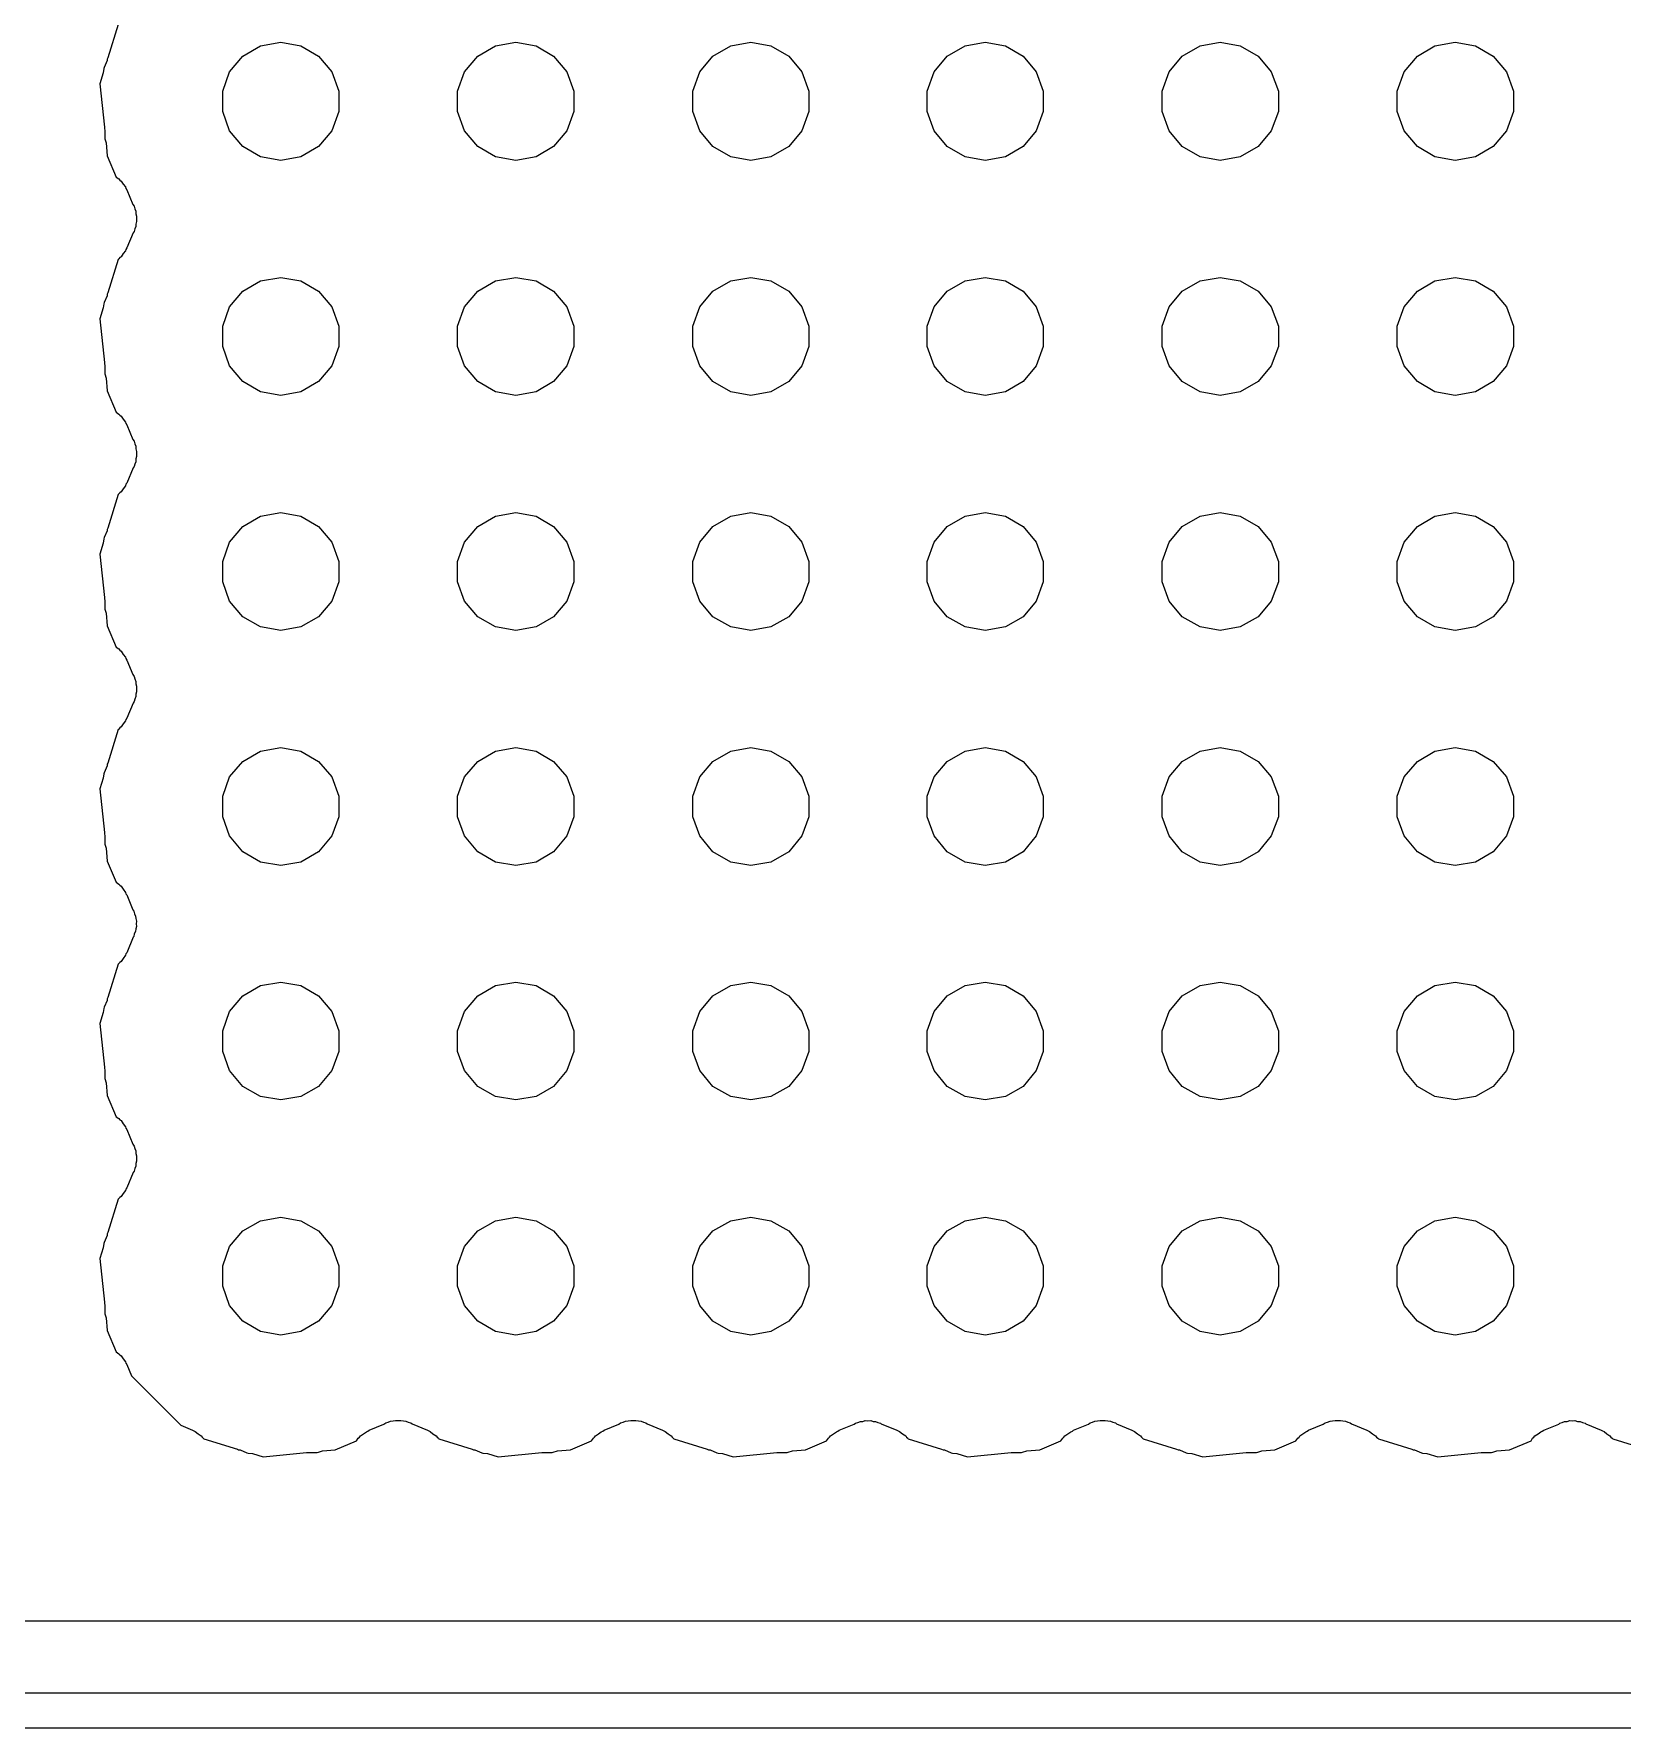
# Model space of a CAD drawing. Extents: x 125.9 to 155.7, y -114.6 to -82.3.
# Drawn here: x 141.72 to 148.49, y -114.63 to -107.42 of the extents above; entities that cross this region are included whole.
import ezdxf

# ---------------------------------------------------------------- set-up
doc = ezdxf.new("R2010")
doc.units = 0
doc.header["$MEASUREMENT"] = 0
doc.layers.add('BLACK', color=7, linetype='CONTINUOUS')

msp = doc.modelspace()

# ---------------------------------------------------------------- linework, layer by layer
at = {"layer": 'Black'}
for p, q in [((142.083, -107.376), (142.04, -107.518)), ((142.69, -107.468), (142.776, -107.452)), ((142.776, -107.452), (142.862, -107.468)), ((143.691, -107.468), (143.777, -107.452)), ((143.777, -107.452), (143.863, -107.468)), ((144.692, -107.468), (144.777, -107.452)), ((144.777, -107.452), (144.863, -107.468)), ((145.69, -107.468), (145.776, -107.452)), ((145.776, -107.452), (145.862, -107.468)), ((146.691, -107.468), (146.776, -107.452)), ((146.776, -107.452), (146.862, -107.468)), ((147.691, -107.468), (147.777, -107.452)), ((147.777, -107.452), (147.863, -107.468)), ((142.036, -107.53), (142.024, -107.559)), ((142.037, -107.524), (142.036, -107.53)), ((142.04, -107.518), (142.037, -107.524)), ((142.558, -107.578), (142.615, -107.511)), ((142.615, -107.511), (142.69, -107.468)), ((142.862, -107.468), (142.937, -107.511)), ((142.937, -107.511), (142.993, -107.578)), ((143.559, -107.578), (143.615, -107.511)), ((143.615, -107.511), (143.691, -107.468)), ((143.863, -107.468), (143.938, -107.511)), ((143.938, -107.511), (143.994, -107.578)), ((144.56, -107.578), (144.616, -107.511)), ((144.616, -107.511), (144.692, -107.468)), ((144.863, -107.468), (144.939, -107.511)), ((144.939, -107.511), (144.995, -107.578)), ((145.558, -107.578), (145.614, -107.511)), ((145.614, -107.511), (145.69, -107.468)), ((145.862, -107.468), (145.937, -107.511)), ((145.937, -107.511), (145.993, -107.578)), ((146.559, -107.578), (146.615, -107.511)), ((146.615, -107.511), (146.691, -107.468)), ((146.862, -107.468), (146.938, -107.511)), ((146.938, -107.511), (146.994, -107.578)), ((147.56, -107.578), (147.616, -107.511)), ((147.616, -107.511), (147.691, -107.468)), ((147.863, -107.468), (147.939, -107.511)), ((147.939, -107.511), (147.995, -107.578)), ((142.02, -107.583), (142.006, -107.629)), ((142.023, -107.564), (142.02, -107.583)), ((142.024, -107.559), (142.023, -107.564)), ((142.529, -107.66), (142.558, -107.578)), ((142.993, -107.578), (143.023, -107.66)), ((143.529, -107.66), (143.559, -107.578)), ((143.994, -107.578), (144.024, -107.66)), ((144.53, -107.66), (144.56, -107.578)), ((144.995, -107.578), (145.025, -107.66)), ((145.528, -107.66), (145.558, -107.578)), ((145.993, -107.578), (146.023, -107.66)), ((146.529, -107.66), (146.559, -107.578)), ((146.994, -107.578), (147.024, -107.66)), ((147.53, -107.66), (147.56, -107.578)), ((147.995, -107.578), (148.025, -107.66)), ((142.006, -107.629), (142.025, -107.814)), ((142.529, -107.747), (142.529, -107.66)), ((143.023, -107.66), (143.023, -107.747)), ((143.529, -107.747), (143.529, -107.66)), ((144.024, -107.66), (144.024, -107.747)), ((144.53, -107.747), (144.53, -107.66)), ((145.025, -107.66), (145.025, -107.747)), ((145.528, -107.747), (145.528, -107.66)), ((146.023, -107.66), (146.023, -107.747)), ((146.529, -107.747), (146.529, -107.66)), ((147.024, -107.66), (147.024, -107.747)), ((147.53, -107.747), (147.53, -107.66)), ((148.025, -107.66), (148.025, -107.747)), ((142.558, -107.829), (142.529, -107.747)), ((143.023, -107.747), (142.993, -107.829)), ((143.559, -107.829), (143.529, -107.747)), ((144.024, -107.747), (143.994, -107.829)), ((144.56, -107.829), (144.53, -107.747)), ((145.025, -107.747), (144.995, -107.829)), ((145.558, -107.829), (145.528, -107.747)), ((146.023, -107.747), (145.993, -107.829)), ((146.559, -107.829), (146.529, -107.747)), ((147.024, -107.747), (146.994, -107.829)), ((147.56, -107.829), (147.53, -107.747)), ((148.025, -107.747), (147.995, -107.829)), ((142.025, -107.814), (142.025, -107.82)), ((142.025, -107.82), (142.026, -107.827)), ((142.026, -107.827), (142.026, -107.858)), ((142.026, -107.858), (142.027, -107.863)), ((142.027, -107.863), (142.032, -107.881)), ((142.032, -107.881), (142.037, -107.936)), ((142.615, -107.896), (142.558, -107.829)), ((142.69, -107.94), (142.615, -107.896)), ((142.937, -107.896), (142.862, -107.94)), ((142.993, -107.829), (142.937, -107.896)), ((143.615, -107.896), (143.559, -107.829)), ((143.691, -107.94), (143.615, -107.896)), ((143.938, -107.896), (143.863, -107.94)), ((143.994, -107.829), (143.938, -107.896)), ((144.616, -107.896), (144.56, -107.829)), ((144.692, -107.94), (144.616, -107.896)), ((144.939, -107.896), (144.863, -107.94)), ((144.995, -107.829), (144.939, -107.896)), ((145.614, -107.896), (145.558, -107.829)), ((145.69, -107.94), (145.614, -107.896)), ((145.937, -107.896), (145.862, -107.94)), ((145.993, -107.829), (145.937, -107.896)), ((146.615, -107.896), (146.559, -107.829)), ((146.691, -107.94), (146.615, -107.896)), ((146.938, -107.896), (146.862, -107.94)), ((146.994, -107.829), (146.938, -107.896)), ((147.616, -107.896), (147.56, -107.829)), ((147.691, -107.94), (147.616, -107.896)), ((147.939, -107.896), (147.863, -107.94)), ((147.995, -107.829), (147.939, -107.896)), ((142.037, -107.936), (142.075, -108.026)), ((142.776, -107.955), (142.69, -107.94)), ((142.862, -107.94), (142.776, -107.955)), ((143.777, -107.955), (143.691, -107.94)), ((143.863, -107.94), (143.777, -107.955)), ((144.777, -107.955), (144.692, -107.94)), ((144.863, -107.94), (144.777, -107.955)), ((145.776, -107.955), (145.69, -107.94)), ((145.862, -107.94), (145.776, -107.955)), ((146.776, -107.955), (146.691, -107.94)), ((146.862, -107.94), (146.776, -107.955)), ((147.777, -107.955), (147.691, -107.94)), ((147.863, -107.94), (147.777, -107.955)), ((142.075, -108.026), (142.087, -108.034)), ((142.087, -108.034), (142.091, -108.039)), ((142.091, -108.039), (142.096, -108.043)), ((142.096, -108.043), (142.105, -108.056)), ((142.105, -108.056), (142.114, -108.068)), ((142.114, -108.068), (142.116, -108.075)), ((142.116, -108.075), (142.12, -108.08)), ((142.12, -108.08), (142.146, -108.143)), ((142.146, -108.143), (142.151, -108.15)), ((142.151, -108.15), (142.154, -108.161)), ((142.154, -108.161), (142.158, -108.171)), ((142.158, -108.171), (142.159, -108.182)), ((142.159, -108.182), (142.162, -108.193)), ((142.151, -108.258), (142.147, -108.263)), ((142.154, -108.247), (142.151, -108.258)), ((142.158, -108.237), (142.154, -108.247)), ((142.159, -108.226), (142.158, -108.237)), ((142.162, -108.215), (142.159, -108.226)), ((142.162, -108.193), (142.161, -108.204)), ((142.161, -108.204), (142.162, -108.215)), ((142.12, -108.328), (142.116, -108.334)), ((142.147, -108.263), (142.12, -108.328)), ((142.083, -108.377), (142.04, -108.519)), ((142.087, -108.374), (142.083, -108.377)), ((142.091, -108.369), (142.087, -108.374)), ((142.096, -108.365), (142.091, -108.369)), ((142.105, -108.352), (142.096, -108.365)), ((142.114, -108.34), (142.105, -108.352)), ((142.116, -108.334), (142.114, -108.34)), ((142.615, -108.512), (142.69, -108.468)), ((142.69, -108.468), (142.776, -108.453)), ((142.776, -108.453), (142.862, -108.468)), ((142.862, -108.468), (142.937, -108.512)), ((143.615, -108.512), (143.691, -108.468)), ((143.691, -108.468), (143.777, -108.453)), ((143.777, -108.453), (143.863, -108.468)), ((143.863, -108.468), (143.938, -108.512)), ((144.616, -108.512), (144.692, -108.468)), ((144.692, -108.468), (144.777, -108.453)), ((144.777, -108.453), (144.863, -108.468)), ((144.863, -108.468), (144.939, -108.512)), ((145.614, -108.512), (145.69, -108.468)), ((145.69, -108.468), (145.776, -108.453)), ((145.776, -108.453), (145.862, -108.468)), ((145.862, -108.468), (145.937, -108.512)), ((146.615, -108.512), (146.691, -108.468)), ((146.691, -108.468), (146.776, -108.453)), ((146.776, -108.453), (146.862, -108.468)), ((146.862, -108.468), (146.938, -108.512)), ((147.616, -108.512), (147.691, -108.468)), ((147.691, -108.468), (147.777, -108.453)), ((147.777, -108.453), (147.863, -108.468)), ((147.863, -108.468), (147.939, -108.512)), ((142.036, -108.531), (142.024, -108.56)), ((142.037, -108.525), (142.036, -108.531)), ((142.04, -108.519), (142.037, -108.525)), ((142.558, -108.579), (142.615, -108.512)), ((142.937, -108.512), (142.993, -108.579)), ((143.559, -108.579), (143.615, -108.512)), ((143.938, -108.512), (143.994, -108.579)), ((144.56, -108.579), (144.616, -108.512)), ((144.939, -108.512), (144.995, -108.579)), ((145.558, -108.579), (145.614, -108.512)), ((145.937, -108.512), (145.993, -108.579)), ((146.559, -108.579), (146.615, -108.512)), ((146.938, -108.512), (146.994, -108.579)), ((147.56, -108.579), (147.616, -108.512)), ((147.939, -108.512), (147.995, -108.579)), ((142.02, -108.583), (142.006, -108.63)), ((142.023, -108.565), (142.02, -108.583)), ((142.024, -108.56), (142.023, -108.565)), ((142.529, -108.661), (142.558, -108.579)), ((142.993, -108.579), (143.023, -108.661)), ((143.529, -108.661), (143.559, -108.579)), ((143.994, -108.579), (144.024, -108.661)), ((144.53, -108.661), (144.56, -108.579)), ((144.995, -108.579), (145.025, -108.661)), ((145.528, -108.661), (145.558, -108.579)), ((145.993, -108.579), (146.023, -108.661)), ((146.529, -108.661), (146.559, -108.579)), ((146.994, -108.579), (147.024, -108.661)), ((147.53, -108.661), (147.56, -108.579)), ((147.995, -108.579), (148.025, -108.661)), ((142.006, -108.63), (142.025, -108.815)), ((142.529, -108.748), (142.529, -108.661)), ((143.023, -108.661), (143.023, -108.748)), ((143.529, -108.748), (143.529, -108.661)), ((144.024, -108.661), (144.024, -108.748)), ((144.53, -108.748), (144.53, -108.661)), ((145.025, -108.661), (145.025, -108.748)), ((145.528, -108.748), (145.528, -108.661)), ((146.023, -108.661), (146.023, -108.748)), ((146.529, -108.748), (146.529, -108.661)), ((147.024, -108.661), (147.024, -108.748)), ((147.53, -108.748), (147.53, -108.661)), ((148.025, -108.661), (148.025, -108.748)), ((142.558, -108.83), (142.529, -108.748)), ((143.023, -108.748), (142.993, -108.83)), ((143.559, -108.83), (143.529, -108.748)), ((144.024, -108.748), (143.994, -108.83)), ((144.56, -108.83), (144.53, -108.748)), ((145.025, -108.748), (144.995, -108.83)), ((145.558, -108.83), (145.528, -108.748)), ((146.023, -108.748), (145.993, -108.83)), ((146.559, -108.83), (146.529, -108.748)), ((147.024, -108.748), (146.994, -108.83)), ((147.56, -108.83), (147.53, -108.748)), ((148.025, -108.748), (147.995, -108.83)), ((142.025, -108.815), (142.025, -108.821)), ((142.025, -108.821), (142.026, -108.828)), ((142.026, -108.828), (142.026, -108.859)), ((142.615, -108.897), (142.558, -108.83)), ((142.993, -108.83), (142.937, -108.897)), ((143.615, -108.897), (143.559, -108.83)), ((143.994, -108.83), (143.938, -108.897)), ((144.616, -108.897), (144.56, -108.83)), ((144.995, -108.83), (144.939, -108.897)), ((145.614, -108.897), (145.558, -108.83)), ((145.993, -108.83), (145.937, -108.897)), ((146.615, -108.897), (146.559, -108.83)), ((146.994, -108.83), (146.938, -108.897)), ((147.616, -108.897), (147.56, -108.83)), ((147.995, -108.83), (147.939, -108.897)), ((142.026, -108.859), (142.027, -108.864)), ((142.027, -108.864), (142.032, -108.882)), ((142.032, -108.882), (142.037, -108.936)), ((142.69, -108.94), (142.615, -108.897)), ((142.937, -108.897), (142.862, -108.94)), ((143.691, -108.94), (143.615, -108.897)), ((143.938, -108.897), (143.863, -108.94)), ((144.692, -108.94), (144.616, -108.897)), ((144.939, -108.897), (144.863, -108.94)), ((145.69, -108.94), (145.614, -108.897)), ((145.937, -108.897), (145.862, -108.94)), ((146.691, -108.94), (146.615, -108.897)), ((146.938, -108.897), (146.862, -108.94)), ((147.691, -108.94), (147.616, -108.897)), ((147.939, -108.897), (147.863, -108.94)), ((142.037, -108.936), (142.075, -109.027)), ((142.776, -108.956), (142.69, -108.94)), ((142.862, -108.94), (142.776, -108.956)), ((143.777, -108.956), (143.691, -108.94)), ((143.863, -108.94), (143.777, -108.956)), ((144.777, -108.956), (144.692, -108.94)), ((144.863, -108.94), (144.777, -108.956)), ((145.776, -108.956), (145.69, -108.94)), ((145.862, -108.94), (145.776, -108.956)), ((146.776, -108.956), (146.691, -108.94)), ((146.862, -108.94), (146.776, -108.956)), ((147.777, -108.956), (147.691, -108.94)), ((147.863, -108.94), (147.777, -108.956)), ((142.075, -109.027), (142.087, -109.035)), ((142.087, -109.035), (142.091, -109.04)), ((142.091, -109.04), (142.096, -109.044)), ((142.096, -109.044), (142.105, -109.057)), ((142.105, -109.057), (142.114, -109.069)), ((142.114, -109.069), (142.116, -109.075)), ((142.116, -109.075), (142.12, -109.081)), ((142.12, -109.081), (142.146, -109.143)), ((142.146, -109.143), (142.151, -109.151)), ((142.151, -109.151), (142.154, -109.162)), ((142.154, -109.162), (142.158, -109.172)), ((142.158, -109.172), (142.159, -109.183)), ((142.159, -109.183), (142.162, -109.194)), ((142.162, -109.194), (142.161, -109.205)), ((142.147, -109.264), (142.12, -109.329)), ((142.151, -109.258), (142.147, -109.264)), ((142.154, -109.248), (142.151, -109.258)), ((142.158, -109.238), (142.154, -109.248)), ((142.159, -109.226), (142.158, -109.238)), ((142.162, -109.216), (142.159, -109.226)), ((142.161, -109.205), (142.162, -109.216)), ((142.114, -109.34), (142.105, -109.353)), ((142.116, -109.334), (142.114, -109.34)), ((142.12, -109.329), (142.116, -109.334)), ((142.083, -109.378), (142.04, -109.52)), ((142.087, -109.375), (142.083, -109.378)), ((142.091, -109.37), (142.087, -109.375)), ((142.096, -109.366), (142.091, -109.37)), ((142.105, -109.353), (142.096, -109.366)), ((142.615, -109.513), (142.69, -109.469)), ((142.69, -109.469), (142.776, -109.454)), ((142.776, -109.454), (142.862, -109.469)), ((142.862, -109.469), (142.937, -109.513)), ((143.615, -109.513), (143.691, -109.469)), ((143.691, -109.469), (143.777, -109.454)), ((143.777, -109.454), (143.863, -109.469)), ((143.863, -109.469), (143.938, -109.513)), ((144.616, -109.513), (144.692, -109.469)), ((144.692, -109.469), (144.777, -109.454)), ((144.777, -109.454), (144.863, -109.469)), ((144.863, -109.469), (144.939, -109.513)), ((145.614, -109.513), (145.69, -109.469)), ((145.69, -109.469), (145.776, -109.454)), ((145.776, -109.454), (145.862, -109.469)), ((145.862, -109.469), (145.937, -109.513)), ((146.615, -109.513), (146.691, -109.469)), ((146.691, -109.469), (146.776, -109.454)), ((146.776, -109.454), (146.862, -109.469)), ((146.862, -109.469), (146.938, -109.513)), ((147.616, -109.513), (147.691, -109.469)), ((147.691, -109.469), (147.777, -109.454)), ((147.777, -109.454), (147.863, -109.469)), ((147.863, -109.469), (147.939, -109.513)), ((142.036, -109.532), (142.024, -109.561)), ((142.037, -109.526), (142.036, -109.532)), ((142.04, -109.52), (142.037, -109.526)), ((142.558, -109.58), (142.615, -109.513)), ((142.937, -109.513), (142.993, -109.58)), ((143.559, -109.58), (143.615, -109.513)), ((143.938, -109.513), (143.994, -109.58)), ((144.56, -109.58), (144.616, -109.513)), ((144.939, -109.513), (144.995, -109.58)), ((145.558, -109.58), (145.614, -109.513)), ((145.937, -109.513), (145.993, -109.58)), ((146.559, -109.58), (146.615, -109.513)), ((146.938, -109.513), (146.994, -109.58)), ((147.56, -109.58), (147.616, -109.513)), ((147.939, -109.513), (147.995, -109.58)), ((142.02, -109.584), (142.006, -109.631)), ((142.023, -109.566), (142.02, -109.584)), ((142.024, -109.561), (142.023, -109.566)), ((142.529, -109.662), (142.558, -109.58)), ((142.993, -109.58), (143.023, -109.662)), ((143.529, -109.662), (143.559, -109.58)), ((143.994, -109.58), (144.024, -109.662)), ((144.53, -109.662), (144.56, -109.58)), ((144.995, -109.58), (145.025, -109.662)), ((145.528, -109.662), (145.558, -109.58)), ((145.993, -109.58), (146.023, -109.662)), ((146.529, -109.662), (146.559, -109.58)), ((146.994, -109.58), (147.024, -109.662)), ((147.53, -109.662), (147.56, -109.58)), ((147.995, -109.58), (148.025, -109.662)), ((142.006, -109.631), (142.025, -109.816)), ((142.529, -109.749), (142.529, -109.662)), ((143.023, -109.662), (143.023, -109.749)), ((143.529, -109.749), (143.529, -109.662)), ((144.024, -109.662), (144.024, -109.749)), ((144.53, -109.749), (144.53, -109.662)), ((145.025, -109.662), (145.025, -109.749)), ((145.528, -109.749), (145.528, -109.662)), ((146.023, -109.662), (146.023, -109.749)), ((146.529, -109.749), (146.529, -109.662)), ((147.024, -109.662), (147.024, -109.749)), ((147.53, -109.749), (147.53, -109.662)), ((148.025, -109.662), (148.025, -109.749)), ((142.558, -109.831), (142.529, -109.749)), ((143.023, -109.749), (142.993, -109.831)), ((143.559, -109.831), (143.529, -109.749)), ((144.024, -109.749), (143.994, -109.831)), ((144.56, -109.831), (144.53, -109.749)), ((145.025, -109.749), (144.995, -109.831)), ((145.558, -109.831), (145.528, -109.749)), ((146.023, -109.749), (145.993, -109.831)), ((146.559, -109.831), (146.529, -109.749)), ((147.024, -109.749), (146.994, -109.831)), ((147.56, -109.831), (147.53, -109.749)), ((148.025, -109.749), (147.995, -109.831)), ((142.025, -109.816), (142.025, -109.822)), ((142.025, -109.822), (142.026, -109.828)), ((142.026, -109.828), (142.026, -109.86)), ((142.615, -109.898), (142.558, -109.831)), ((142.993, -109.831), (142.937, -109.898)), ((143.615, -109.898), (143.559, -109.831)), ((143.994, -109.831), (143.938, -109.898)), ((144.616, -109.898), (144.56, -109.831)), ((144.995, -109.831), (144.939, -109.898)), ((145.614, -109.898), (145.558, -109.831)), ((145.993, -109.831), (145.937, -109.898)), ((146.615, -109.898), (146.559, -109.831)), ((146.994, -109.831), (146.938, -109.898)), ((147.616, -109.898), (147.56, -109.831)), ((147.995, -109.831), (147.939, -109.898)), ((142.026, -109.86), (142.027, -109.865)), ((142.027, -109.865), (142.032, -109.883)), ((142.032, -109.883), (142.037, -109.937)), ((142.69, -109.941), (142.615, -109.898)), ((142.937, -109.898), (142.862, -109.941)), ((143.691, -109.941), (143.615, -109.898)), ((143.938, -109.898), (143.863, -109.941)), ((144.692, -109.941), (144.616, -109.898)), ((144.939, -109.898), (144.863, -109.941)), ((145.69, -109.941), (145.614, -109.898)), ((145.937, -109.898), (145.862, -109.941)), ((146.691, -109.941), (146.615, -109.898)), ((146.938, -109.898), (146.862, -109.941)), ((147.691, -109.941), (147.616, -109.898)), ((147.939, -109.898), (147.863, -109.941)), ((142.037, -109.937), (142.075, -110.028)), ((142.776, -109.956), (142.69, -109.941)), ((142.862, -109.941), (142.776, -109.956)), ((143.777, -109.956), (143.691, -109.941)), ((143.863, -109.941), (143.777, -109.956)), ((144.777, -109.956), (144.692, -109.941)), ((144.863, -109.941), (144.777, -109.956)), ((145.776, -109.956), (145.69, -109.941)), ((145.862, -109.941), (145.776, -109.956)), ((146.776, -109.956), (146.691, -109.941)), ((146.862, -109.941), (146.776, -109.956)), ((147.777, -109.956), (147.691, -109.941)), ((147.863, -109.941), (147.777, -109.956)), ((142.075, -110.028), (142.087, -110.035)), ((142.087, -110.035), (142.091, -110.04)), ((142.091, -110.04), (142.096, -110.044)), ((142.096, -110.044), (142.105, -110.058)), ((142.105, -110.058), (142.114, -110.07)), ((142.114, -110.07), (142.116, -110.076)), ((142.116, -110.076), (142.12, -110.082)), ((142.12, -110.082), (142.146, -110.144)), ((142.146, -110.144), (142.151, -110.152)), ((142.151, -110.152), (142.154, -110.162)), ((142.154, -110.162), (142.158, -110.173)), ((142.158, -110.173), (142.159, -110.184)), ((142.159, -110.184), (142.162, -110.194)), ((142.162, -110.194), (142.161, -110.205)), ((142.161, -110.205), (142.162, -110.217)), ((142.147, -110.265), (142.12, -110.33)), ((142.151, -110.259), (142.147, -110.265)), ((142.154, -110.248), (142.151, -110.259)), ((142.158, -110.238), (142.154, -110.248)), ((142.159, -110.227), (142.158, -110.238)), ((142.162, -110.217), (142.159, -110.227)), ((142.114, -110.341), (142.105, -110.354)), ((142.116, -110.335), (142.114, -110.341)), ((142.12, -110.33), (142.116, -110.335)), ((142.083, -110.378), (142.04, -110.521)), ((142.087, -110.376), (142.083, -110.378)), ((142.091, -110.371), (142.087, -110.376)), ((142.096, -110.367), (142.091, -110.371)), ((142.105, -110.354), (142.096, -110.367)), ((142.615, -110.514), (142.69, -110.47)), ((142.69, -110.47), (142.776, -110.455)), ((142.776, -110.455), (142.862, -110.47)), ((142.862, -110.47), (142.937, -110.514)), ((143.615, -110.514), (143.691, -110.47)), ((143.691, -110.47), (143.777, -110.455)), ((143.777, -110.455), (143.863, -110.47)), ((143.863, -110.47), (143.938, -110.514)), ((144.616, -110.514), (144.692, -110.47)), ((144.692, -110.47), (144.777, -110.455)), ((144.777, -110.455), (144.863, -110.47)), ((144.863, -110.47), (144.939, -110.514)), ((145.614, -110.514), (145.69, -110.47)), ((145.69, -110.47), (145.776, -110.455)), ((145.776, -110.455), (145.862, -110.47)), ((145.862, -110.47), (145.937, -110.514)), ((146.615, -110.514), (146.691, -110.47)), ((146.691, -110.47), (146.776, -110.455)), ((146.776, -110.455), (146.862, -110.47)), ((146.862, -110.47), (146.938, -110.514)), ((147.616, -110.514), (147.691, -110.47)), ((147.691, -110.47), (147.777, -110.455)), ((147.777, -110.455), (147.863, -110.47)), ((147.863, -110.47), (147.939, -110.514)), ((142.023, -110.567), (142.02, -110.585)), ((142.024, -110.562), (142.023, -110.567)), ((142.036, -110.533), (142.024, -110.562)), ((142.037, -110.526), (142.036, -110.533)), ((142.04, -110.521), (142.037, -110.526)), ((142.558, -110.58), (142.615, -110.514)), ((142.937, -110.514), (142.993, -110.58)), ((143.559, -110.58), (143.615, -110.514)), ((143.938, -110.514), (143.994, -110.58)), ((144.56, -110.58), (144.616, -110.514)), ((144.939, -110.514), (144.995, -110.58)), ((145.558, -110.58), (145.614, -110.514)), ((145.937, -110.514), (145.993, -110.58)), ((146.559, -110.58), (146.615, -110.514)), ((146.938, -110.514), (146.994, -110.58)), ((147.56, -110.58), (147.616, -110.514)), ((147.939, -110.514), (147.995, -110.58)), ((142.02, -110.585), (142.006, -110.631)), ((142.006, -110.631), (142.025, -110.816)), ((142.529, -110.662), (142.558, -110.58)), ((142.993, -110.58), (143.023, -110.662)), ((143.529, -110.662), (143.559, -110.58)), ((143.994, -110.58), (144.024, -110.662)), ((144.53, -110.662), (144.56, -110.58)), ((144.995, -110.58), (145.025, -110.662)), ((145.528, -110.662), (145.558, -110.58)), ((145.993, -110.58), (146.023, -110.662)), ((146.529, -110.662), (146.559, -110.58)), ((146.994, -110.58), (147.024, -110.662)), ((147.53, -110.662), (147.56, -110.58)), ((147.995, -110.58), (148.025, -110.662)), ((142.529, -110.75), (142.529, -110.662)), ((143.023, -110.662), (143.023, -110.75)), ((143.529, -110.75), (143.529, -110.662)), ((144.024, -110.662), (144.024, -110.75)), ((144.53, -110.75), (144.53, -110.662)), ((145.025, -110.662), (145.025, -110.75)), ((145.528, -110.75), (145.528, -110.662)), ((146.023, -110.662), (146.023, -110.75)), ((146.529, -110.75), (146.529, -110.662)), ((147.024, -110.662), (147.024, -110.75)), ((147.53, -110.75), (147.53, -110.662)), ((148.025, -110.662), (148.025, -110.75)), ((142.558, -110.831), (142.529, -110.75)), ((143.023, -110.75), (142.993, -110.831)), ((143.559, -110.831), (143.529, -110.75)), ((144.024, -110.75), (143.994, -110.831)), ((144.56, -110.831), (144.53, -110.75)), ((145.025, -110.75), (144.995, -110.831)), ((145.558, -110.831), (145.528, -110.75)), ((146.023, -110.75), (145.993, -110.831)), ((146.559, -110.831), (146.529, -110.75)), ((147.024, -110.75), (146.994, -110.831)), ((147.56, -110.831), (147.53, -110.75)), ((148.025, -110.75), (147.995, -110.831)), ((142.025, -110.816), (142.025, -110.823)), ((142.025, -110.823), (142.026, -110.829)), ((142.026, -110.829), (142.026, -110.861)), ((142.615, -110.898), (142.558, -110.831)), ((142.993, -110.831), (142.937, -110.898)), ((143.615, -110.898), (143.559, -110.831)), ((143.994, -110.831), (143.938, -110.898)), ((144.616, -110.898), (144.56, -110.831)), ((144.995, -110.831), (144.939, -110.898)), ((145.614, -110.898), (145.558, -110.831)), ((145.993, -110.831), (145.937, -110.898)), ((146.615, -110.898), (146.559, -110.831)), ((146.994, -110.831), (146.938, -110.898)), ((147.616, -110.898), (147.56, -110.831)), ((147.995, -110.831), (147.939, -110.898)), ((142.026, -110.861), (142.027, -110.866)), ((142.027, -110.866), (142.032, -110.883)), ((142.032, -110.883), (142.037, -110.938)), ((142.69, -110.942), (142.615, -110.898)), ((142.937, -110.898), (142.862, -110.942)), ((143.691, -110.942), (143.615, -110.898)), ((143.938, -110.898), (143.863, -110.942)), ((144.692, -110.942), (144.616, -110.898)), ((144.939, -110.898), (144.863, -110.942)), ((145.69, -110.942), (145.614, -110.898)), ((145.937, -110.898), (145.862, -110.942)), ((146.691, -110.942), (146.615, -110.898)), ((146.938, -110.898), (146.862, -110.942)), ((147.691, -110.942), (147.616, -110.898)), ((147.939, -110.898), (147.863, -110.942)), ((142.037, -110.938), (142.075, -111.028)), ((142.776, -110.957), (142.69, -110.942)), ((142.862, -110.942), (142.776, -110.957)), ((143.777, -110.957), (143.691, -110.942)), ((143.863, -110.942), (143.777, -110.957)), ((144.777, -110.957), (144.692, -110.942)), ((144.863, -110.942), (144.777, -110.957)), ((145.776, -110.957), (145.69, -110.942)), ((145.862, -110.942), (145.776, -110.957)), ((146.776, -110.957), (146.691, -110.942)), ((146.862, -110.942), (146.776, -110.957)), ((147.777, -110.957), (147.691, -110.942)), ((147.863, -110.942), (147.777, -110.957)), ((142.075, -111.028), (142.087, -111.036)), ((142.087, -111.036), (142.091, -111.041)), ((142.091, -111.041), (142.096, -111.045)), ((142.096, -111.045), (142.105, -111.058)), ((142.105, -111.058), (142.114, -111.071)), ((142.114, -111.071), (142.116, -111.077)), ((142.116, -111.077), (142.12, -111.082)), ((142.12, -111.082), (142.146, -111.146)), ((142.146, -111.146), (142.15, -111.151)), ((142.15, -111.151), (142.153, -111.162)), ((142.153, -111.162), (142.157, -111.172)), ((142.157, -111.172), (142.158, -111.183)), ((142.158, -111.183), (142.161, -111.194)), ((142.161, -111.216), (142.158, -111.227)), ((142.161, -111.194), (142.16, -111.205)), ((142.16, -111.205), (142.161, -111.216)), ((142.147, -111.262), (142.12, -111.328)), ((142.15, -111.259), (142.147, -111.262)), ((142.152, -111.248), (142.15, -111.259)), ((142.157, -111.238), (142.152, -111.248)), ((142.158, -111.227), (142.157, -111.238)), ((142.105, -111.352), (142.096, -111.365)), ((142.114, -111.339), (142.105, -111.352)), ((142.116, -111.333), (142.114, -111.339)), ((142.12, -111.328), (142.116, -111.333)), ((142.083, -111.377), (142.04, -111.519)), ((142.087, -111.374), (142.083, -111.377)), ((142.091, -111.369), (142.087, -111.374)), ((142.096, -111.365), (142.091, -111.369)), ((142.615, -111.512), (142.69, -111.468)), ((142.69, -111.468), (142.776, -111.453)), ((142.776, -111.453), (142.862, -111.468)), ((142.862, -111.468), (142.937, -111.512)), ((143.615, -111.512), (143.691, -111.468)), ((143.691, -111.468), (143.777, -111.453)), ((143.777, -111.453), (143.863, -111.468)), ((143.863, -111.468), (143.938, -111.512)), ((144.616, -111.512), (144.692, -111.468)), ((144.692, -111.468), (144.777, -111.453)), ((144.777, -111.453), (144.863, -111.468)), ((144.863, -111.468), (144.939, -111.512)), ((145.614, -111.512), (145.69, -111.468)), ((145.69, -111.468), (145.776, -111.453)), ((145.776, -111.453), (145.862, -111.468)), ((145.862, -111.468), (145.937, -111.512)), ((146.615, -111.512), (146.691, -111.468)), ((146.691, -111.468), (146.776, -111.453)), ((146.776, -111.453), (146.862, -111.468)), ((146.862, -111.468), (146.938, -111.512)), ((147.616, -111.512), (147.691, -111.468)), ((147.691, -111.468), (147.777, -111.453)), ((147.777, -111.453), (147.863, -111.468)), ((147.863, -111.468), (147.939, -111.512)), ((142.023, -111.565), (142.02, -111.583)), ((142.024, -111.56), (142.023, -111.565)), ((142.036, -111.531), (142.024, -111.56)), ((142.037, -111.524), (142.036, -111.531)), ((142.04, -111.519), (142.037, -111.524)), ((142.558, -111.579), (142.615, -111.512)), ((142.937, -111.512), (142.993, -111.579)), ((143.559, -111.579), (143.615, -111.512)), ((143.938, -111.512), (143.994, -111.579)), ((144.56, -111.579), (144.616, -111.512)), ((144.939, -111.512), (144.995, -111.579)), ((145.558, -111.579), (145.614, -111.512)), ((145.937, -111.512), (145.993, -111.579)), ((146.559, -111.579), (146.615, -111.512)), ((146.938, -111.512), (146.994, -111.579)), ((147.56, -111.579), (147.616, -111.512)), ((147.939, -111.512), (147.995, -111.579)), ((142.02, -111.583), (142.006, -111.63)), ((142.006, -111.63), (142.025, -111.815)), ((142.529, -111.661), (142.558, -111.579)), ((142.993, -111.579), (143.023, -111.661)), ((143.529, -111.661), (143.559, -111.579)), ((143.994, -111.579), (144.024, -111.661)), ((144.53, -111.661), (144.56, -111.579)), ((144.995, -111.579), (145.025, -111.661)), ((145.528, -111.661), (145.558, -111.579)), ((145.993, -111.579), (146.023, -111.661)), ((146.529, -111.661), (146.559, -111.579)), ((146.994, -111.579), (147.024, -111.661)), ((147.53, -111.661), (147.56, -111.579)), ((147.995, -111.579), (148.025, -111.661)), ((142.529, -111.748), (142.529, -111.661)), ((143.023, -111.661), (143.023, -111.748)), ((143.529, -111.748), (143.529, -111.661)), ((144.024, -111.661), (144.024, -111.748)), ((144.53, -111.748), (144.53, -111.661)), ((145.025, -111.661), (145.025, -111.748)), ((145.528, -111.748), (145.528, -111.661)), ((146.023, -111.661), (146.023, -111.748)), ((146.529, -111.748), (146.529, -111.661)), ((147.024, -111.661), (147.024, -111.748)), ((147.53, -111.748), (147.53, -111.661)), ((148.025, -111.661), (148.025, -111.748)), ((142.558, -111.83), (142.529, -111.748)), ((143.023, -111.748), (142.993, -111.83)), ((143.559, -111.83), (143.529, -111.748)), ((144.024, -111.748), (143.994, -111.83)), ((144.56, -111.83), (144.53, -111.748)), ((145.025, -111.748), (144.995, -111.83)), ((145.558, -111.83), (145.528, -111.748)), ((146.023, -111.748), (145.993, -111.83)), ((146.559, -111.83), (146.529, -111.748)), ((147.024, -111.748), (146.994, -111.83)), ((147.56, -111.83), (147.53, -111.748)), ((148.025, -111.748), (147.995, -111.83)), ((142.025, -111.815), (142.025, -111.821)), ((142.025, -111.821), (142.026, -111.827)), ((142.026, -111.827), (142.026, -111.859)), ((142.026, -111.859), (142.027, -111.864)), ((142.027, -111.864), (142.032, -111.882)), ((142.615, -111.897), (142.558, -111.83)), ((142.993, -111.83), (142.937, -111.897)), ((143.615, -111.897), (143.559, -111.83)), ((143.994, -111.83), (143.938, -111.897)), ((144.616, -111.897), (144.56, -111.83)), ((144.995, -111.83), (144.939, -111.897)), ((145.614, -111.897), (145.558, -111.83)), ((145.993, -111.83), (145.937, -111.897)), ((146.615, -111.897), (146.559, -111.83)), ((146.994, -111.83), (146.938, -111.897)), ((147.616, -111.897), (147.56, -111.83)), ((147.995, -111.83), (147.939, -111.897)), ((142.032, -111.882), (142.037, -111.936)), ((142.037, -111.936), (142.075, -112.027)), ((142.69, -111.94), (142.615, -111.897)), ((142.937, -111.897), (142.862, -111.94)), ((143.691, -111.94), (143.615, -111.897)), ((143.938, -111.897), (143.863, -111.94)), ((144.692, -111.94), (144.616, -111.897)), ((144.939, -111.897), (144.863, -111.94)), ((145.69, -111.94), (145.614, -111.897)), ((145.937, -111.897), (145.862, -111.94)), ((146.691, -111.94), (146.615, -111.897)), ((146.938, -111.897), (146.862, -111.94)), ((147.691, -111.94), (147.616, -111.897)), ((147.939, -111.897), (147.863, -111.94)), ((142.776, -111.955), (142.69, -111.94)), ((142.862, -111.94), (142.776, -111.955)), ((143.777, -111.955), (143.691, -111.94)), ((143.863, -111.94), (143.777, -111.955)), ((144.777, -111.955), (144.692, -111.94)), ((144.863, -111.94), (144.777, -111.955)), ((145.776, -111.955), (145.69, -111.94)), ((145.862, -111.94), (145.776, -111.955)), ((146.776, -111.955), (146.691, -111.94)), ((146.862, -111.94), (146.776, -111.955)), ((147.777, -111.955), (147.691, -111.94)), ((147.863, -111.94), (147.777, -111.955)), ((142.075, -112.027), (142.087, -112.034)), ((142.087, -112.034), (142.091, -112.039)), ((142.091, -112.039), (142.096, -112.043)), ((142.096, -112.043), (142.105, -112.057)), ((142.105, -112.057), (142.114, -112.069)), ((142.114, -112.069), (142.116, -112.075)), ((142.116, -112.075), (142.12, -112.08)), ((142.12, -112.08), (142.146, -112.143)), ((142.146, -112.143), (142.151, -112.151)), ((142.151, -112.151), (142.154, -112.161)), ((142.154, -112.161), (142.158, -112.172)), ((142.158, -112.172), (142.159, -112.183)), ((142.159, -112.226), (142.158, -112.237)), ((142.159, -112.183), (142.162, -112.193)), ((142.162, -112.215), (142.159, -112.226)), ((142.162, -112.193), (142.161, -112.204)), ((142.161, -112.204), (142.162, -112.215)), ((142.147, -112.264), (142.12, -112.329)), ((142.151, -112.258), (142.147, -112.264)), ((142.154, -112.247), (142.151, -112.258)), ((142.158, -112.237), (142.154, -112.247)), ((142.091, -112.37), (142.087, -112.375)), ((142.096, -112.366), (142.091, -112.37)), ((142.105, -112.353), (142.096, -112.366)), ((142.114, -112.34), (142.105, -112.353)), ((142.116, -112.334), (142.114, -112.34)), ((142.12, -112.329), (142.116, -112.334)), ((142.083, -112.377), (142.04, -112.519)), ((142.087, -112.375), (142.083, -112.377)), ((142.558, -112.579), (142.615, -112.512)), ((142.615, -112.512), (142.69, -112.469)), ((142.69, -112.469), (142.776, -112.454)), ((142.776, -112.454), (142.862, -112.469)), ((142.862, -112.469), (142.937, -112.512)), ((142.937, -112.512), (142.993, -112.579)), ((143.559, -112.579), (143.615, -112.512)), ((143.615, -112.512), (143.691, -112.469)), ((143.691, -112.469), (143.777, -112.454)), ((143.777, -112.454), (143.863, -112.469)), ((143.863, -112.469), (143.938, -112.512)), ((143.938, -112.512), (143.994, -112.579)), ((144.56, -112.579), (144.616, -112.512)), ((144.616, -112.512), (144.692, -112.469)), ((144.692, -112.469), (144.777, -112.454)), ((144.777, -112.454), (144.863, -112.469)), ((144.863, -112.469), (144.939, -112.512)), ((144.939, -112.512), (144.995, -112.579)), ((145.558, -112.579), (145.614, -112.512)), ((145.614, -112.512), (145.69, -112.469)), ((145.69, -112.469), (145.776, -112.454)), ((145.776, -112.454), (145.862, -112.469)), ((145.862, -112.469), (145.937, -112.512)), ((145.937, -112.512), (145.993, -112.579)), ((146.559, -112.579), (146.615, -112.512)), ((146.615, -112.512), (146.691, -112.469)), ((146.691, -112.469), (146.776, -112.454)), ((146.776, -112.454), (146.862, -112.469)), ((146.862, -112.469), (146.938, -112.512)), ((146.938, -112.512), (146.994, -112.579)), ((147.56, -112.579), (147.616, -112.512)), ((147.616, -112.512), (147.691, -112.469)), ((147.691, -112.469), (147.777, -112.454)), ((147.777, -112.454), (147.863, -112.469)), ((147.863, -112.469), (147.939, -112.512)), ((147.939, -112.512), (147.995, -112.579)), ((142.02, -112.584), (142.006, -112.63)), ((142.023, -112.566), (142.02, -112.584)), ((142.024, -112.561), (142.023, -112.566)), ((142.036, -112.532), (142.024, -112.561)), ((142.037, -112.525), (142.036, -112.532)), ((142.04, -112.519), (142.037, -112.525)), ((142.529, -112.661), (142.558, -112.579)), ((142.993, -112.579), (143.023, -112.661)), ((143.529, -112.661), (143.559, -112.579)), ((143.994, -112.579), (144.024, -112.661)), ((144.53, -112.661), (144.56, -112.579)), ((144.995, -112.579), (145.025, -112.661)), ((145.528, -112.661), (145.558, -112.579)), ((145.993, -112.579), (146.023, -112.661)), ((146.529, -112.661), (146.559, -112.579)), ((146.994, -112.579), (147.024, -112.661)), ((147.53, -112.661), (147.56, -112.579)), ((147.995, -112.579), (148.025, -112.661)), ((142.006, -112.63), (142.025, -112.815)), ((142.529, -112.748), (142.529, -112.661)), ((143.023, -112.661), (143.023, -112.748)), ((143.529, -112.748), (143.529, -112.661)), ((144.024, -112.661), (144.024, -112.748)), ((144.53, -112.748), (144.53, -112.661)), ((145.025, -112.661), (145.025, -112.748)), ((145.528, -112.748), (145.528, -112.661)), ((146.023, -112.661), (146.023, -112.748)), ((146.529, -112.748), (146.529, -112.661)), ((147.024, -112.661), (147.024, -112.748)), ((147.53, -112.748), (147.53, -112.661)), ((148.025, -112.661), (148.025, -112.748)), ((142.558, -112.83), (142.529, -112.748)), ((143.023, -112.748), (142.993, -112.83)), ((143.559, -112.83), (143.529, -112.748)), ((144.024, -112.748), (143.994, -112.83)), ((144.56, -112.83), (144.53, -112.748)), ((145.025, -112.748), (144.995, -112.83)), ((145.558, -112.83), (145.528, -112.748)), ((146.023, -112.748), (145.993, -112.83)), ((146.559, -112.83), (146.529, -112.748)), ((147.024, -112.748), (146.994, -112.83)), ((147.56, -112.83), (147.53, -112.748)), ((148.025, -112.748), (147.995, -112.83)), ((142.025, -112.815), (142.025, -112.822)), ((142.025, -112.822), (142.026, -112.828)), ((142.026, -112.828), (142.026, -112.86)), ((142.026, -112.86), (142.027, -112.865)), ((142.027, -112.865), (142.032, -112.882)), ((142.615, -112.897), (142.558, -112.83)), ((142.993, -112.83), (142.937, -112.897)), ((143.615, -112.897), (143.559, -112.83)), ((143.994, -112.83), (143.938, -112.897)), ((144.616, -112.897), (144.56, -112.83)), ((144.995, -112.83), (144.939, -112.897)), ((145.614, -112.897), (145.558, -112.83)), ((145.993, -112.83), (145.937, -112.897)), ((146.615, -112.897), (146.559, -112.83)), ((146.994, -112.83), (146.938, -112.897)), ((147.616, -112.897), (147.56, -112.83)), ((147.995, -112.83), (147.939, -112.897)), ((142.032, -112.882), (142.037, -112.937)), ((142.037, -112.937), (142.075, -113.027)), ((142.69, -112.941), (142.615, -112.897)), ((142.776, -112.956), (142.69, -112.941)), ((142.862, -112.941), (142.776, -112.956)), ((142.937, -112.897), (142.862, -112.941)), ((143.691, -112.941), (143.615, -112.897)), ((143.777, -112.956), (143.691, -112.941)), ((143.863, -112.941), (143.777, -112.956)), ((143.938, -112.897), (143.863, -112.941)), ((144.692, -112.941), (144.616, -112.897)), ((144.777, -112.956), (144.692, -112.941)), ((144.863, -112.941), (144.777, -112.956)), ((144.939, -112.897), (144.863, -112.941)), ((145.69, -112.941), (145.614, -112.897)), ((145.776, -112.956), (145.69, -112.941)), ((145.862, -112.941), (145.776, -112.956)), ((145.937, -112.897), (145.862, -112.941)), ((146.691, -112.941), (146.615, -112.897)), ((146.776, -112.956), (146.691, -112.941)), ((146.862, -112.941), (146.776, -112.956)), ((146.938, -112.897), (146.862, -112.941)), ((147.691, -112.941), (147.616, -112.897)), ((147.777, -112.956), (147.691, -112.941)), ((147.863, -112.941), (147.777, -112.956)), ((147.939, -112.897), (147.863, -112.941)), ((142.075, -113.027), (142.087, -113.035)), ((142.087, -113.035), (142.091, -113.04)), ((142.091, -113.04), (142.096, -113.044)), ((142.096, -113.044), (142.105, -113.057)), ((142.105, -113.057), (142.114, -113.07)), ((142.114, -113.07), (142.116, -113.076)), ((142.116, -113.076), (142.12, -113.081)), ((142.12, -113.081), (142.14, -113.129)), ((142.14, -113.129), (142.35, -113.34)), ((142.35, -113.34), (142.4, -113.361)), ((142.4, -113.361), (142.405, -113.364)), ((142.405, -113.364), (142.411, -113.366)), ((142.411, -113.366), (142.424, -113.376)), ((142.424, -113.376), (142.437, -113.385)), ((143.115, -113.385), (143.128, -113.376)), ((143.128, -113.376), (143.141, -113.367)), ((143.141, -113.367), (143.147, -113.365)), ((143.147, -113.365), (143.152, -113.361)), ((143.152, -113.361), (143.215, -113.335)), ((143.215, -113.335), (143.223, -113.33)), ((143.223, -113.33), (143.233, -113.327)), ((143.233, -113.327), (143.243, -113.322)), ((143.243, -113.322), (143.254, -113.321)), ((143.254, -113.321), (143.265, -113.319)), ((143.265, -113.319), (143.276, -113.319)), ((143.276, -113.319), (143.287, -113.319)), ((143.287, -113.319), (143.298, -113.321)), ((143.298, -113.321), (143.309, -113.322)), ((143.309, -113.322), (143.319, -113.327)), ((143.319, -113.327), (143.33, -113.33)), ((143.33, -113.33), (143.336, -113.334)), ((143.336, -113.334), (143.401, -113.361)), ((143.401, -113.361), (143.406, -113.364)), ((143.406, -113.364), (143.412, -113.366)), ((143.412, -113.366), (143.424, -113.376)), ((143.424, -113.376), (143.438, -113.385)), ((144.116, -113.385), (144.129, -113.376)), ((144.129, -113.376), (144.141, -113.367)), ((144.141, -113.367), (144.148, -113.365)), ((144.148, -113.365), (144.153, -113.361)), ((144.153, -113.361), (144.216, -113.335)), ((144.216, -113.335), (144.223, -113.33)), ((144.223, -113.33), (144.234, -113.327)), ((144.234, -113.327), (144.244, -113.322)), ((144.244, -113.322), (144.255, -113.321)), ((144.255, -113.321), (144.266, -113.319)), ((144.266, -113.319), (144.277, -113.319)), ((144.277, -113.319), (144.288, -113.319)), ((144.288, -113.319), (144.299, -113.321)), ((144.299, -113.321), (144.31, -113.322)), ((144.31, -113.322), (144.32, -113.327)), ((144.32, -113.327), (144.331, -113.33)), ((144.331, -113.33), (144.336, -113.334)), ((144.336, -113.334), (144.401, -113.361)), ((144.401, -113.361), (144.407, -113.364)), ((144.407, -113.364), (144.413, -113.366)), ((144.413, -113.366), (144.425, -113.376)), ((144.425, -113.376), (144.438, -113.385)), ((145.117, -113.385), (145.13, -113.376)), ((145.13, -113.376), (145.142, -113.367)), ((145.142, -113.367), (145.148, -113.365)), ((145.148, -113.365), (145.154, -113.361)), ((145.154, -113.361), (145.218, -113.335)), ((145.218, -113.335), (145.223, -113.331)), ((145.223, -113.331), (145.234, -113.328)), ((145.234, -113.328), (145.244, -113.324)), ((145.244, -113.324), (145.255, -113.323)), ((145.255, -113.323), (145.265, -113.32)), ((145.265, -113.32), (145.276, -113.321)), ((145.276, -113.321), (145.288, -113.32)), ((145.288, -113.32), (145.298, -113.323)), ((145.298, -113.323), (145.309, -113.324)), ((145.309, -113.324), (145.319, -113.328)), ((145.319, -113.328), (145.33, -113.331)), ((145.33, -113.331), (145.333, -113.333)), ((145.333, -113.333), (145.399, -113.361)), ((145.399, -113.361), (145.405, -113.364)), ((145.405, -113.364), (145.411, -113.366)), ((145.411, -113.366), (145.423, -113.376)), ((145.423, -113.376), (145.437, -113.385)), ((146.115, -113.385), (146.128, -113.376)), ((146.128, -113.376), (146.14, -113.367)), ((146.14, -113.367), (146.147, -113.365)), ((146.147, -113.365), (146.152, -113.361)), ((146.152, -113.361), (146.215, -113.335)), ((146.215, -113.335), (146.222, -113.33)), ((146.222, -113.33), (146.233, -113.327)), ((146.233, -113.327), (146.243, -113.322)), ((146.243, -113.322), (146.254, -113.321)), ((146.254, -113.321), (146.265, -113.319)), ((146.265, -113.319), (146.276, -113.319)), ((146.276, -113.319), (146.287, -113.319)), ((146.287, -113.319), (146.298, -113.321)), ((146.298, -113.321), (146.309, -113.322)), ((146.309, -113.322), (146.319, -113.327)), ((146.319, -113.327), (146.33, -113.33)), ((146.33, -113.33), (146.335, -113.334)), ((146.335, -113.334), (146.4, -113.361)), ((146.4, -113.361), (146.406, -113.364)), ((146.406, -113.364), (146.412, -113.366)), ((146.412, -113.366), (146.424, -113.376)), ((146.424, -113.376), (146.437, -113.385)), ((147.116, -113.385), (147.129, -113.376)), ((147.129, -113.376), (147.141, -113.367)), ((147.141, -113.367), (147.147, -113.365)), ((147.147, -113.365), (147.153, -113.361)), ((147.153, -113.361), (147.215, -113.335)), ((147.215, -113.335), (147.223, -113.33)), ((147.223, -113.33), (147.234, -113.327)), ((147.234, -113.327), (147.244, -113.322)), ((147.244, -113.322), (147.255, -113.321)), ((147.255, -113.321), (147.266, -113.319)), ((147.266, -113.319), (147.277, -113.319)), ((147.277, -113.319), (147.288, -113.319)), ((147.288, -113.319), (147.299, -113.321)), ((147.299, -113.321), (147.31, -113.322)), ((147.31, -113.322), (147.32, -113.327)), ((147.32, -113.327), (147.33, -113.33)), ((147.33, -113.33), (147.336, -113.334)), ((147.336, -113.334), (147.401, -113.361)), ((147.401, -113.361), (147.406, -113.364)), ((147.406, -113.364), (147.412, -113.366)), ((147.412, -113.366), (147.425, -113.376)), ((147.425, -113.376), (147.438, -113.385)), ((148.116, -113.385), (148.13, -113.376)), ((148.13, -113.376), (148.142, -113.367)), ((148.142, -113.367), (148.148, -113.365)), ((148.148, -113.365), (148.154, -113.361)), ((148.154, -113.361), (148.218, -113.335)), ((148.218, -113.335), (148.223, -113.331)), ((148.223, -113.331), (148.233, -113.328)), ((148.233, -113.328), (148.243, -113.324)), ((148.243, -113.324), (148.254, -113.323)), ((148.254, -113.323), (148.265, -113.32)), ((148.265, -113.32), (148.276, -113.321)), ((148.276, -113.321), (148.287, -113.32)), ((148.287, -113.32), (148.298, -113.323)), ((148.298, -113.323), (148.309, -113.324)), ((148.309, -113.324), (148.319, -113.328)), ((148.319, -113.328), (148.33, -113.331)), ((148.33, -113.331), (148.333, -113.333)), ((148.333, -113.333), (148.399, -113.361)), ((148.399, -113.361), (148.405, -113.364)), ((148.405, -113.364), (148.411, -113.366)), ((148.411, -113.366), (148.423, -113.376)), ((148.423, -113.376), (148.436, -113.385)), ((142.437, -113.385), (142.441, -113.39)), ((142.441, -113.39), (142.446, -113.394)), ((142.446, -113.394), (142.448, -113.398)), ((142.448, -113.398), (142.591, -113.441)), ((142.591, -113.441), (142.596, -113.444)), ((142.596, -113.444), (142.603, -113.445)), ((142.603, -113.445), (142.632, -113.457)), ((142.936, -113.454), (142.953, -113.449)), ((142.953, -113.449), (143.008, -113.444)), ((143.008, -113.444), (143.098, -113.406)), ((143.098, -113.406), (143.106, -113.394)), ((143.106, -113.394), (143.111, -113.39)), ((143.111, -113.39), (143.115, -113.385)), ((143.438, -113.385), (143.442, -113.39)), ((143.442, -113.39), (143.447, -113.394)), ((143.447, -113.394), (143.449, -113.398)), ((143.449, -113.398), (143.591, -113.441)), ((143.591, -113.441), (143.597, -113.444)), ((143.597, -113.444), (143.603, -113.445)), ((143.603, -113.445), (143.632, -113.457)), ((143.936, -113.454), (143.954, -113.449)), ((143.954, -113.449), (144.009, -113.444)), ((144.009, -113.444), (144.099, -113.406)), ((144.099, -113.406), (144.107, -113.394)), ((144.107, -113.394), (144.112, -113.39)), ((144.112, -113.39), (144.116, -113.385)), ((144.438, -113.385), (144.442, -113.39)), ((144.442, -113.39), (144.447, -113.394)), ((144.447, -113.394), (144.45, -113.398)), ((144.45, -113.398), (144.592, -113.441)), ((144.592, -113.441), (144.598, -113.444)), ((144.598, -113.444), (144.604, -113.445)), ((144.604, -113.445), (144.633, -113.457)), ((144.937, -113.454), (144.955, -113.449)), ((144.955, -113.449), (145.01, -113.444)), ((145.01, -113.444), (145.1, -113.406)), ((145.1, -113.406), (145.108, -113.394)), ((145.108, -113.394), (145.113, -113.39)), ((145.113, -113.39), (145.117, -113.385)), ((145.437, -113.385), (145.441, -113.39)), ((145.441, -113.39), (145.446, -113.394)), ((145.446, -113.394), (145.448, -113.398)), ((145.448, -113.398), (145.59, -113.441)), ((145.59, -113.441), (145.596, -113.444)), ((145.596, -113.444), (145.602, -113.445)), ((145.602, -113.445), (145.631, -113.457)), ((145.935, -113.454), (145.953, -113.449)), ((145.953, -113.449), (146.008, -113.444)), ((146.008, -113.444), (146.098, -113.406)), ((146.098, -113.406), (146.106, -113.394)), ((146.106, -113.394), (146.111, -113.39)), ((146.111, -113.39), (146.115, -113.385)), ((146.437, -113.385), (146.441, -113.39)), ((146.441, -113.39), (146.446, -113.394)), ((146.446, -113.394), (146.449, -113.398)), ((146.449, -113.398), (146.591, -113.441)), ((146.591, -113.441), (146.597, -113.444)), ((146.597, -113.444), (146.603, -113.445)), ((146.603, -113.445), (146.632, -113.457)), ((146.936, -113.454), (146.954, -113.449)), ((146.954, -113.449), (147.009, -113.444)), ((147.009, -113.444), (147.099, -113.406)), ((147.099, -113.406), (147.107, -113.394)), ((147.107, -113.394), (147.112, -113.39)), ((147.112, -113.39), (147.116, -113.385)), ((147.438, -113.385), (147.442, -113.39)), ((147.442, -113.39), (147.447, -113.394)), ((147.447, -113.394), (147.45, -113.398)), ((147.45, -113.398), (147.592, -113.441)), ((147.592, -113.441), (147.598, -113.444)), ((147.598, -113.444), (147.604, -113.445)), ((147.604, -113.445), (147.633, -113.457)), ((147.937, -113.454), (147.955, -113.449)), ((147.955, -113.449), (148.009, -113.444)), ((148.009, -113.444), (148.1, -113.406)), ((148.1, -113.406), (148.107, -113.394)), ((148.107, -113.394), (148.112, -113.39)), ((148.112, -113.39), (148.116, -113.385)), ((148.436, -113.385), (148.44, -113.39)), ((148.44, -113.39), (148.445, -113.394)), ((148.445, -113.394), (148.448, -113.398)), ((148.448, -113.398), (148.59, -113.441)), ((142.632, -113.457), (142.637, -113.458)), ((142.637, -113.458), (142.655, -113.46)), ((142.655, -113.46), (142.701, -113.474)), ((142.701, -113.474), (142.886, -113.456)), ((142.886, -113.456), (142.893, -113.456)), ((142.893, -113.456), (142.899, -113.455)), ((142.899, -113.455), (142.931, -113.455)), ((142.931, -113.455), (142.936, -113.454)), ((143.632, -113.457), (143.637, -113.458)), ((143.637, -113.458), (143.656, -113.46)), ((143.656, -113.46), (143.702, -113.474)), ((143.702, -113.474), (143.887, -113.456)), ((143.887, -113.456), (143.894, -113.456)), ((143.894, -113.456), (143.9, -113.455)), ((143.9, -113.455), (143.931, -113.455)), ((143.931, -113.455), (143.936, -113.454)), ((144.633, -113.457), (144.638, -113.458)), ((144.638, -113.458), (144.657, -113.46)), ((144.657, -113.46), (144.703, -113.474)), ((144.703, -113.474), (144.888, -113.456)), ((144.888, -113.456), (144.894, -113.456)), ((144.894, -113.456), (144.901, -113.455)), ((144.901, -113.455), (144.932, -113.455)), ((144.932, -113.455), (144.937, -113.454)), ((145.631, -113.457), (145.636, -113.458)), ((145.636, -113.458), (145.655, -113.46)), ((145.655, -113.46), (145.701, -113.474)), ((145.701, -113.474), (145.886, -113.456)), ((145.886, -113.456), (145.892, -113.456)), ((145.892, -113.456), (145.899, -113.455)), ((145.899, -113.455), (145.93, -113.455)), ((145.93, -113.455), (145.935, -113.454)), ((146.632, -113.457), (146.637, -113.458)), ((146.637, -113.458), (146.656, -113.46)), ((146.656, -113.46), (146.702, -113.474)), ((146.702, -113.474), (146.887, -113.456)), ((146.887, -113.456), (146.893, -113.456)), ((146.893, -113.456), (146.9, -113.455)), ((146.9, -113.455), (146.931, -113.455)), ((146.931, -113.455), (146.936, -113.454)), ((147.633, -113.457), (147.638, -113.458)), ((147.638, -113.458), (147.656, -113.46)), ((147.656, -113.46), (147.703, -113.474)), ((147.703, -113.474), (147.888, -113.456)), ((147.888, -113.456), (147.894, -113.456)), ((147.894, -113.456), (147.9, -113.455)), ((147.9, -113.455), (147.932, -113.455)), ((147.932, -113.455), (147.937, -113.454)), ((155.194, -114.173), (141.213, -114.173)), ((126.059, -114.479), (155.329, -114.479)), ((155.067, -114.629), (125.984, -114.629))]:
    msp.add_line(p, q, dxfattribs=at)

doc.saveas('drawing.dxf')
